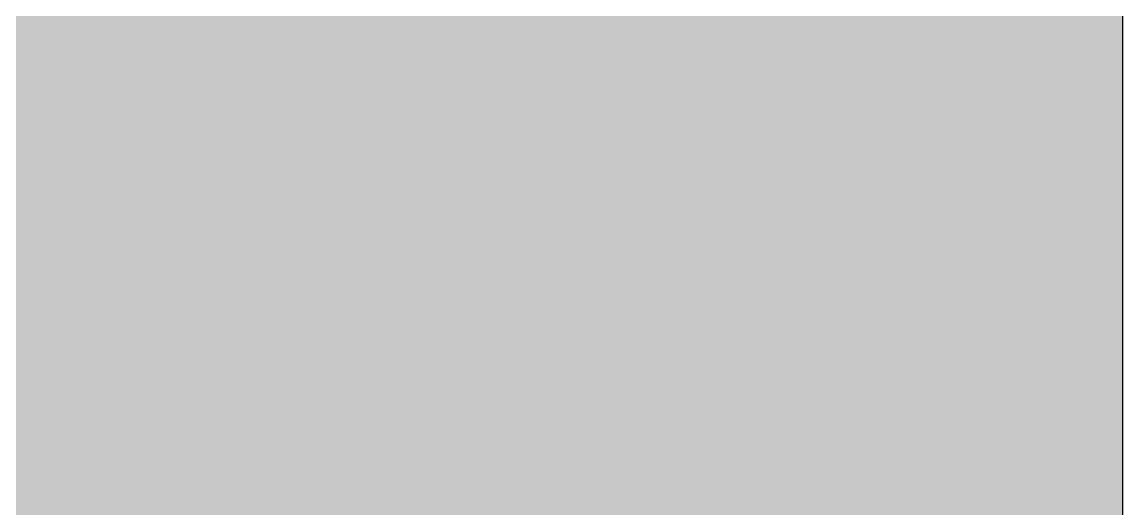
# Model space of a CAD drawing. Extents: x -165 to 197, y 154 to 653.
# Drawn here: x 101.762 to 103.363, y 479.604 to 480.311 of the extents above; entities that cross this region are included whole.
import ezdxf

# ---------------------------------------------------------------- set-up
doc = ezdxf.new("R2010")
doc.units = 0
doc.header["$MEASUREMENT"] = 0
doc.layers.add('AIT-PAREDE', color=4, linetype='CONTINUOUS', lineweight=30)
doc.layers.add('AIT-VEGETAÇÃO 25', color=92, linetype='CONTINUOUS')

msp = doc.modelspace()

# ---------------------------------------------------------------- hatches: boundary and pattern name
at = {"layer": 'AIT-VEGETAÇÃO 25'}
h = msp.add_hatch(dxfattribs=at)
h.set_pattern_fill('GRASS', color=256, scale=0.1, angle=-90, style=0)
h.set_pattern_definition([(360, (96.323495, 476.92659), (0.07071068, 0.07071068), [0.01875, -0.12267136]), (315, (96.3235, 476.92659), (0.0707107, 0.0707107), [0.01875, -0.08125]), (45, (96.3235, 476.92659), (-0.0707107, 0.0707107), [0.01875, -0.08125])])
h.paths.add_polyline_path([(103.3622, 485.961), (101.4735, 485.961), (101.4735, 485.7266), (101.4735, 484.8266), (101.4735, 484.1266), (101.4735, 483.2266), (101.4735, 482.3266), (96.3235, 482.3266), (96.3235, 481.6266), (97.4053, 481.6266, -0.256039), (97.4738, 481.6266), (101.4735, 481.6266), (101.4735, 479.8266), (96.3235, 479.8266), (96.3235, 479.1266), (101.4735, 479.1266), (101.4735, 478.2266), (101.4735, 476.9266), (103.3625, 476.9266), (103.3628, 478.4757), (103.3622, 478.4757), (103.3622, 484.3205), (103.3233, 484.3205), (103.3233, 484.4092), (103.3622, 484.4092), (103.3622, 484.711), (103.3622, 484.711)])

# ---------------------------------------------------------------- linework, layer by layer
at = {"layer": 'AIT-PAREDE', "ltscale": 10}
msp.add_line((103.3622, 484.711), (103.3622, 478.4757), dxfattribs=at)

doc.saveas('drawing.dxf')
